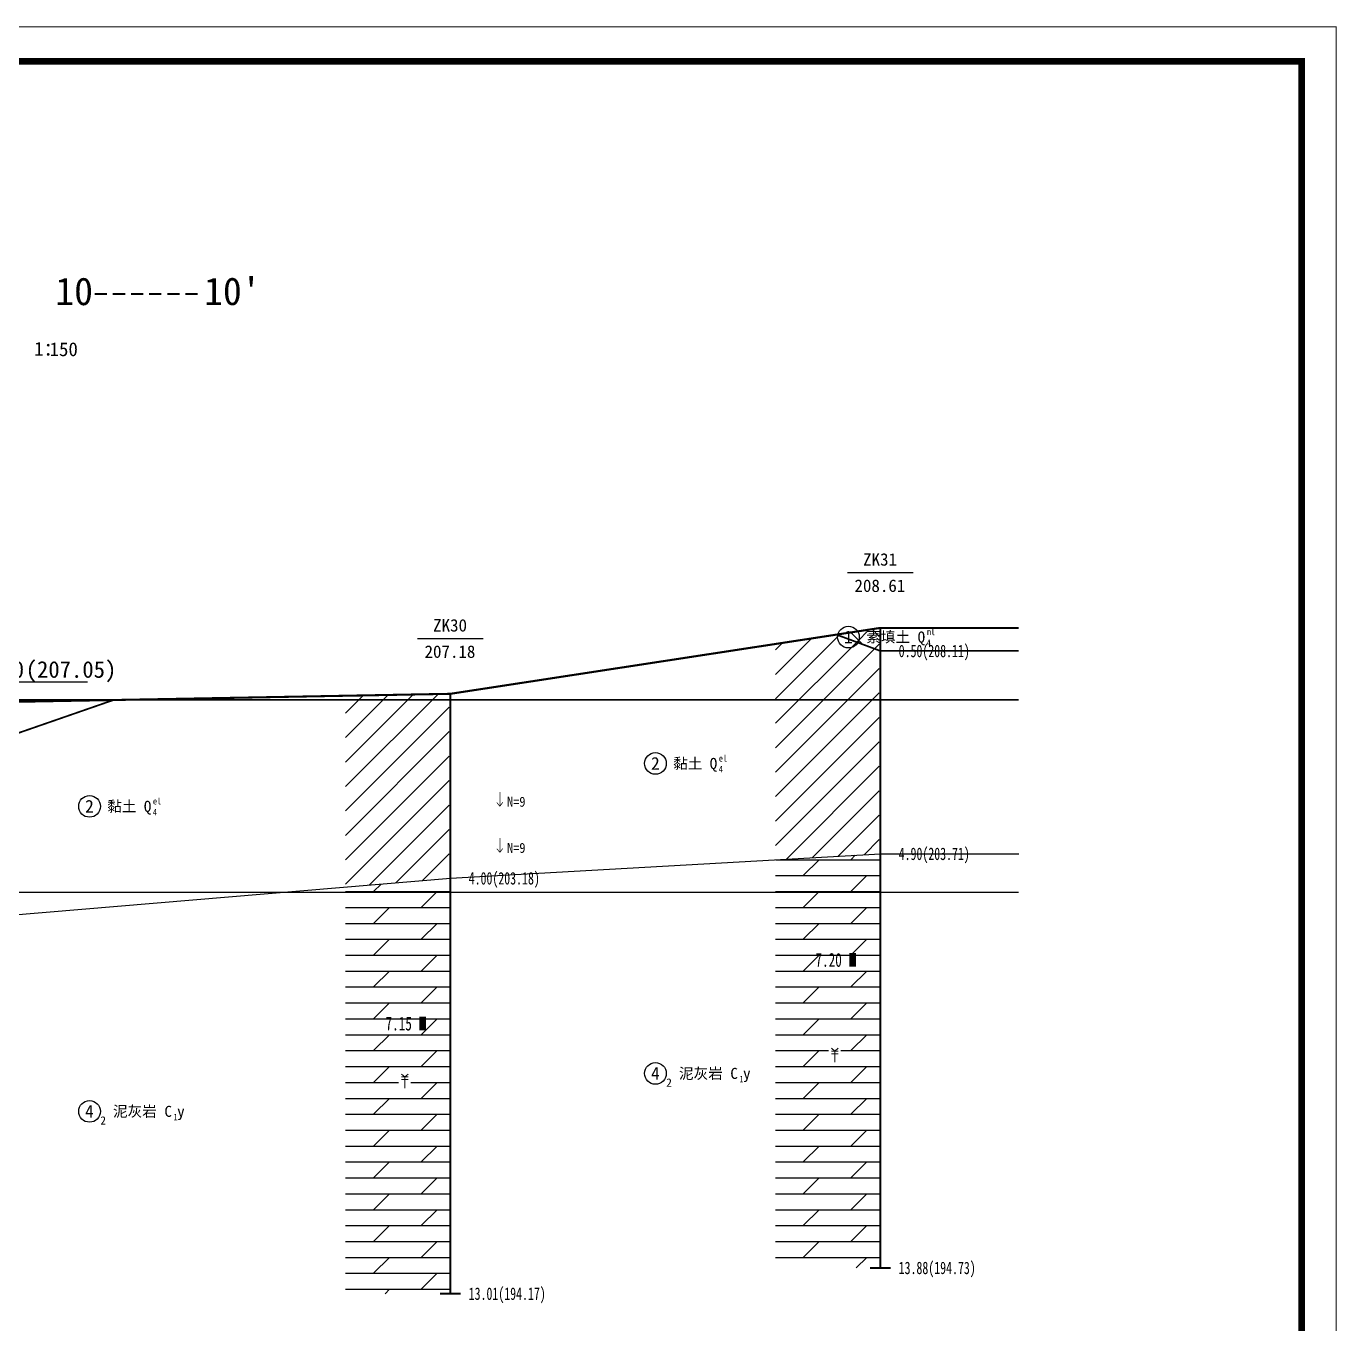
# Model space of a CAD drawing. Header units: millimetres. Extents: x -255 to 9196, y 129 to 426.
# Drawn here: x 4276.1 to 4465.6, y 238.8 to 426.4 of the extents above; entities that cross this region are included whole.
import ezdxf
from ezdxf.enums import TextEntityAlignment as Align

# ---------------------------------------------------------------- set-up
doc = ezdxf.new("R2010")
doc.units = ezdxf.units.MM
doc.linetypes.add('sx', pattern=[10, 5, 0, 5, 0])
for name, color, linetype in [('GICAD_QUYANG', 7, 'Continuous'), ('地质-图框', 7, 'Continuous'), ('地质-地层符号', 3, 'Continuous'), ('地质-地层线', 7, 'Continuous'), ('地质-地面线', 7, 'Continuous'), ('地质-填充花纹', 4, 'Continuous'), ('地质-文字', 7, 'Continuous'), ('地质-标贯', 7, 'Continuous'), ('地质-水位线', 5, 'Continuous'), ('地质-钻孔', 7, 'Continuous')]:
    doc.layers.add(name, color=color, linetype=linetype)
doc.layers.add('不打印', color=7, linetype='Continuous', plot=False)
doc.styles.add('LZ_FONTS_FS', font='simfang.ttf', dxfattribs={"width": 0.7})
doc.styles.add('LZ_PMT_LINE', font='', dxfattribs={"height": 2})
doc.styles.get("Standard").update_dxf_attribs({"font": 'simfang.ttf', "height": 2.5})
doc.styles.add('地层编号', font='', dxfattribs={"width": 0.7, "height": 1.85})
doc.styles.add('层底标注', font='', dxfattribs={"width": 0.7, "height": 1.8})
doc.styles.add('岩土名称', font='simfang.ttf', dxfattribs={"width": 0.7, "height": 1.55})
doc.styles.add('时代', font='', dxfattribs={"width": 0.7, "height": 1.6})
doc.styles.add('标贯动探', font='', dxfattribs={"width": 0.7, "height": 1.45})
doc.styles.add('钻孔标注', font='', dxfattribs={"width": 0.7, "height": 1.8})
doc.styles.get('LZ_PMT_LINE').set_extended_font_data('SimSun')
doc.styles.get('地层编号').set_extended_font_data('FangSong_GB2312')
doc.styles.get('层底标注').set_extended_font_data('FangSong_GB2312')
doc.styles.get('时代').set_extended_font_data('FangSong_GB2312')
doc.styles.get('标贯动探').set_extended_font_data('FangSong_GB2312')
doc.styles.get('钻孔标注').set_extended_font_data('FangSong_GB2312')
doc.linetypes.add('bzhjcx', pattern='A,0.001,[2,XX1.shx,S=1,R=0,X=1,Y=0],-2', length=2.001)
doc.linetypes.add('swx', pattern='A,7,-1.5,["●",LZ_PMT_LINE,S=0.05,R=0,X=0,Y=0],-1.5', length=10)
pattern_1 = [(0, (0, 0), (0, 2.3), []), (45, (0, 0), (4e-16, 4.5999997), [3.252691, -6.5053825])]
pattern_2 = [(45, (0, 0), (-1.767767, 1.767767), [])]

# ---------------------------------------------------------------- blocks, each defined once
blk = doc.blocks.new('FHzhong.dwg')
at = {"color": 1, "lineweight": 0}
for p, q in [((1.06, 1.62), (0.57, 2.04)), ((1.06, 1.62), (1.53, 2.04)), ((0.57, 1.62), (1.53, 1.62)), ((0.57, 1.25), (1.53, 1.25)), ((1.05, 0), (1.05, 1.62))]:
    blk.add_line(p, q, dxfattribs=at)
blk = doc.blocks.new('WipeoutBlock')
blk.add_wipeout([(0, 0), (0, 1), (1, 1), (1, 0)])
blk = doc.blocks.new('gkqy_yan.dwg不标1', base_point=(0, -1))
at = {"color": 1}
blk.add_solid([(-0.5, -2), (-0.5, 0), (0.5, -2), (0.5, 0)], dxfattribs=at)
blk = doc.blocks.new('gkbgfh')
at = {"linetype": 'Continuous'}
blk.add_wipeout([(-0.23, -0.2), (1.12, -0.2), (1.12, 2.33), (-0.23, 2.33)], dxfattribs=at).dxf.layer = '地质-标贯'
at = {"color": 1, "const_width": 0.1}
for points in [[(0.46, 2.13), (0.46, 0.08)], [(0.01, 0.61), (0.46, 0.08), (0.88, 0.64)]]:
    blk.add_lwpolyline(points, dxfattribs=at)
blk = doc.blocks.new('GC30')
blk.add_wipeout([(-2.26, 6.01), (17.92, 6.01), (17.93, 2.69), (-2.15, 2.71), (-2.27, 2.72)])
blk.add_text('(207.05)', height=2.408).set_placement((9.01, 3.19))
blk.add_wipeout([(-2.8, 2.72), (2.91, 2.72), (0.06, -0.14), (0.06, -0.14)])
at = {"color": 3}
for p, q in [((0, 0), (-2.6, 2.6)), ((-2.6, 2.6), (17.93, 2.6)), ((0, 0), (2.59, 2.6))]:
    blk.add_line(p, q, dxfattribs=at)
blk.add_text('±0.000', height=2.408).set_placement((-2.69, 3.18))

msp = doc.modelspace()

# ---------------------------------------------------------------- hatches: boundary and pattern name
at = {"layer": '地质-填充花纹', "linetype": 'Continuous'}
h = msp.add_hatch(dxfattribs=at)
h.set_pattern_fill('GKSTT', scale=0.5, style=0, pattern_type=2)
h.set_pattern_definition([(45, (0, 0), (-1.767767, 1.767767), []), (135, (0, 0), (-1.767767, -1.767767), [])])
h.paths.add_polyline_path([(4399.42, 336.15), (4393.22, 338.45), (4399.42, 339.4)])
h = msp.add_hatch(dxfattribs=at)
h.set_pattern_fill('GKNXT', scale=0.5, style=0, pattern_type=2)
h.set_pattern_definition(pattern_2)
h.paths.add_polyline_path([(4399.42, 336.15), (4399.42, 306.75), (4384.42, 305.9), (4384.42, 337.1), (4393.22, 338.45)])
h = msp.add_hatch(dxfattribs=at)
h.set_pattern_fill('GKNXT', scale=0.5, style=0, pattern_type=2)
h.set_pattern_definition(pattern_2)
h.paths.add_polyline_path([(4337.25, 303.21), (4322.25, 301.95), (4322.25, 329.61), (4337.25, 329.89)])
h = msp.add_hatch(dxfattribs=at)
h.set_pattern_fill('GKNHY1', scale=0.5, style=0, pattern_type=2)
h.set_pattern_definition(pattern_1)
h.paths.add_polyline_path([(4399.42, 246.89), (4384.42, 246.89), (4384.42, 305.9), (4399.42, 306.75)])
h = msp.add_hatch(dxfattribs=at)
h.set_pattern_fill('GKNHY1', scale=0.5, style=0, pattern_type=2)
h.set_pattern_definition(pattern_1)
h.paths.add_polyline_path([(4337.25, 243.16), (4322.25, 243.16), (4322.25, 301.95), (4337.25, 303.21)])

# ---------------------------------------------------------------- linework, layer by layer
at = {"lineweight": 40, "elevation": -12.5}
for points in [[(4285.99, 387.73), (4287.74, 387.73)], [(4288.61, 387.73), (4290.36, 387.73)], [(4291.23, 387.73), (4292.99, 387.73)], [(4293.86, 387.73), (4295.61, 387.73)], [(4296.48, 387.73), (4298.24, 387.73)], [(4299.11, 387.73), (4300.86, 387.73)]]:
    msp.add_lwpolyline(points, dxfattribs=at)
at = {"color": 6, "linetype": 'swx', "const_width": 0.2, "flags": 128}
msp.add_lwpolyline([(4114.41, 301.19), (4419.57, 301.19)], dxfattribs=at)
at = {"layer": '地质-地层符号', "color": 7, "linetype": 'Continuous'}
for centre in [(4394.96, 338.1), (4367.05, 319.82), (4285.23, 313.62), (4367.05, 275.01), (4285.23, 269.52)]:
    msp.add_ellipse(centre, major_axis=(0, 1.57), ratio=1, dxfattribs=at)
at = {"layer": '地质-地层线', "color": 4, "const_width": 0.25, "flags": 128}
for points in [[(4393.22, 338.45), (4399.57, 336.09), (4419.57, 336.09)], [(4114.41, 299.02), (4134.41, 299.02), (4235.92, 310.69), (4288.69, 328.99)]]:
    msp.add_lwpolyline(points, dxfattribs=at)
at = {"layer": '地质-地层线', "color": 4, "linetype": 'bzhjcx', "flags": 128}
msp.add_lwpolyline([(4114.41, 285.02), (4134.41, 285.02), (4235.92, 294.69), (4337.4, 303.22), (4399.57, 306.76), (4419.57, 306.76)], dxfattribs=at)
at = {"layer": '地质-地面线', "color": 3, "linetype": 'Continuous', "const_width": 0.3}
msp.add_lwpolyline([(4114.41, 327.02), (4134.41, 327.02), (4235.92, 328.02), (4337.4, 329.89), (4399.57, 339.42), (4419.57, 339.42)], dxfattribs=at)
at = {"layer": '地质-钻孔', "color": 7, "linetype": 'Continuous'}
for p, q in [((4394.83, 347.42), (4404.3, 347.42)), ((4332.67, 337.89), (4342.14, 337.89))]:
    msp.add_line(p, q, dxfattribs=at)
at = {"layer": '地质-钻孔', "color": 7, "linetype": 'sx', "const_width": 0.3, "flags": 128}
for points in [[(4399.57, 339.42), (4399.57, 246.89)], [(4337.4, 329.89), (4337.4, 243.16)]]:
    msp.add_lwpolyline(points, dxfattribs=at)
at = {"layer": '地质-钻孔', "color": 7, "linetype": 'Continuous', "const_width": 0.3, "flags": 128}
for points in [[(4398.07, 246.89), (4401.07, 246.89)], [(4335.9, 243.16), (4338.9, 243.16)]]:
    msp.add_lwpolyline(points, dxfattribs=at)

# ---------------------------------------------------------------- block references
at = {"layer": 'GICAD_QUYANG', "linetype": 'Continuous'}
for p in [(4395.57, 291.42), (4333.4, 282.22)]:
    msp.add_blockref('gkqy_yan.dwg不标1', p, dxfattribs=at)

# ---------------------------------------------------------------- texts
at = {"style": 'LZ_FONTS_FS'}
msp.add_text('10', height=4, dxfattribs=at).set_placement((4285.73, 386.09, -12.5), align=Align.RIGHT)
for s, height, p in [("10'", 4, (4301.8, 386.1, -12.5)), ('1：', 2, (4277.21, 378.77, -12.5)), ('150', 2, (4279.46, 378.71, -12.5))]:
    msp.add_text(s, height=height, dxfattribs=at).set_placement(p)
at = {"layer": 'GICAD_QUYANG', "color": 1, "linetype": 'Continuous', "width": 0.7}
for s, p in [('7.20', (4390.19, 290.42)), ('7.15', (4328.03, 281.22))]:
    msp.add_text(s, height=2, dxfattribs=at).set_placement(p)
at = {"layer": '地质-地层符号', "color": 7, "linetype": 'Continuous', "style": '时代', "width": 0.8}
for s, p in [('ml', (4406.27, 338.37)), ('4', (4406.27, 336.8)), ('el', (4376.21, 320.09)), ('4', (4376.21, 318.52)), ('el', (4294.39, 313.89)), ('4', (4294.39, 312.32)), ('1', (4379.19, 273.71)), ('1', (4297.36, 268.22))]:
    msp.add_text(s, height=0.96, dxfattribs=at).set_placement(p)
at = {"layer": '地质-地层符号', "color": 7, "linetype": 'Continuous'}
for s, height, style, p in [('1', 1.85, '地层编号', (4394.32, 337.18)), ('素填土', 1.55, '岩土名称', (4397.53, 337.33)), ('Q', 1.6, '时代', (4404.96, 337.3)), ('2', 1.85, '地层编号', (4366.41, 318.9)), ('黏土', 1.55, '岩土名称', (4369.61, 319.05)), ('Q', 1.6, '时代', (4374.9, 319.02)), ('黏土', 1.55, '岩土名称', (4287.79, 312.85)), ('2', 1.85, '地层编号', (4284.59, 312.7)), ('Q', 1.6, '时代', (4293.08, 312.82)), ('4', 1.85, '地层编号', (4366.41, 274.08)), ('泥灰岩', 1.55, '岩土名称', (4370.45, 274.23)), ('C', 1.6, '时代', (4377.88, 274.21)), ('y', 1.6, '时代', (4379.72, 274.21)), ('2', 1.2, '地层编号', (4368.61, 273.08)), ('4', 1.85, '地层编号', (4284.59, 268.6)), ('泥灰岩', 1.55, '岩土名称', (4288.62, 268.75)), ('C', 1.6, '时代', (4296.06, 268.72)), ('y', 1.6, '时代', (4297.9, 268.72)), ('2', 1.2, '地层编号', (4286.79, 267.6))]:
    msp.add_text(s, height=height, dxfattribs=dict(at, style=style)).set_placement(p)
at = {"layer": '地质-文字', "color": 7, "linetype": 'Continuous', "style": '层底标注', "width": 0.7}
for s, p in [('0.50(208.11)', (4402.22, 335.19)), ('4.90(203.71)', (4402.22, 305.86)), ('4.00(203.18)', (4340.05, 302.32)), ('13.88(194.73)', (4402.22, 245.99)), ('13.01(194.17)', (4340.05, 242.26))]:
    msp.add_text(s, height=1.8, dxfattribs=at).set_placement(p)
at = {"layer": '地质-标贯', "color": 6, "linetype": 'Continuous', "style": '标贯动探', "width": 0.9}
for p in [(4345.6, 313.56), (4345.6, 306.89)]:
    msp.add_text('N=9', height=1.45, dxfattribs=at).set_placement(p)
at = {"layer": '地质-钻孔', "color": 7, "linetype": 'Continuous', "style": '钻孔标注'}
for s, p in [('ZK31', (4397.08, 348.42)), ('208.61', (4395.83, 344.62)), ('ZK30', (4334.91, 338.89)), ('207.18', (4333.67, 335.09))]:
    msp.add_text(s, height=1.8, dxfattribs=at).set_placement(p)

# ---------------------------------------------------------------- next in the draw order: block references
at = {"layer": '地质-填充花纹', "linetype": 'Continuous', "xscale": 1.762031016557375, "yscale": 2.838761826268114}
for p in [(4392.08, 276.21), (4329.92, 272.47)]:
    msp.add_blockref('WipeoutBlock', p, dxfattribs=at)

# ---------------------------------------------------------------- next in the draw order: linework, layer by layer
at = {"layer": '不打印', "linetype": 'Continuous', "const_width": 0.15}
msp.add_lwpolyline([(4045.49, 129.34), (4465.49, 129.34), (4465.49, 426.34), (4045.49, 426.34), (4045.49, 129.34)], dxfattribs=at)
at = {"layer": '地质-图框', "linetype": 'Continuous', "const_width": 1}
msp.add_lwpolyline([(4050.49, 134.34), (4460.49, 134.34), (4460.49, 421.34), (4050.49, 421.34), (4050.49, 134.34), (4460.49, 134.34)], dxfattribs=at)

# ---------------------------------------------------------------- next in the draw order: block references
at = {"layer": '地质-填充花纹', "linetype": 'Continuous'}
for p in [(4391.92, 276.61), (4329.75, 272.87)]:
    msp.add_blockref('FHzhong.dwg', p, dxfattribs=at)

# ---------------------------------------------------------------- next in the draw order: block references
at = {"linetype": 'Continuous'}
msp.add_blockref('GC30', (4266.99, 329.02), dxfattribs=at)
at = {"layer": '地质-标贯', "color": 7, "linetype": 'Continuous'}
for p in [(4344.1, 313.56), (4344.1, 306.89)]:
    msp.add_blockref('gkbgfh', p, dxfattribs=at)

# ---------------------------------------------------------------- next in the draw order: linework, layer by layer
at = {"layer": '地质-水位线', "color": 5, "linetype": 'swx', "const_width": 0.2, "flags": 128}
msp.add_lwpolyline([(4114.41, 329.02), (4419.57, 329.02)], dxfattribs=at)

doc.saveas('drawing.dxf')
